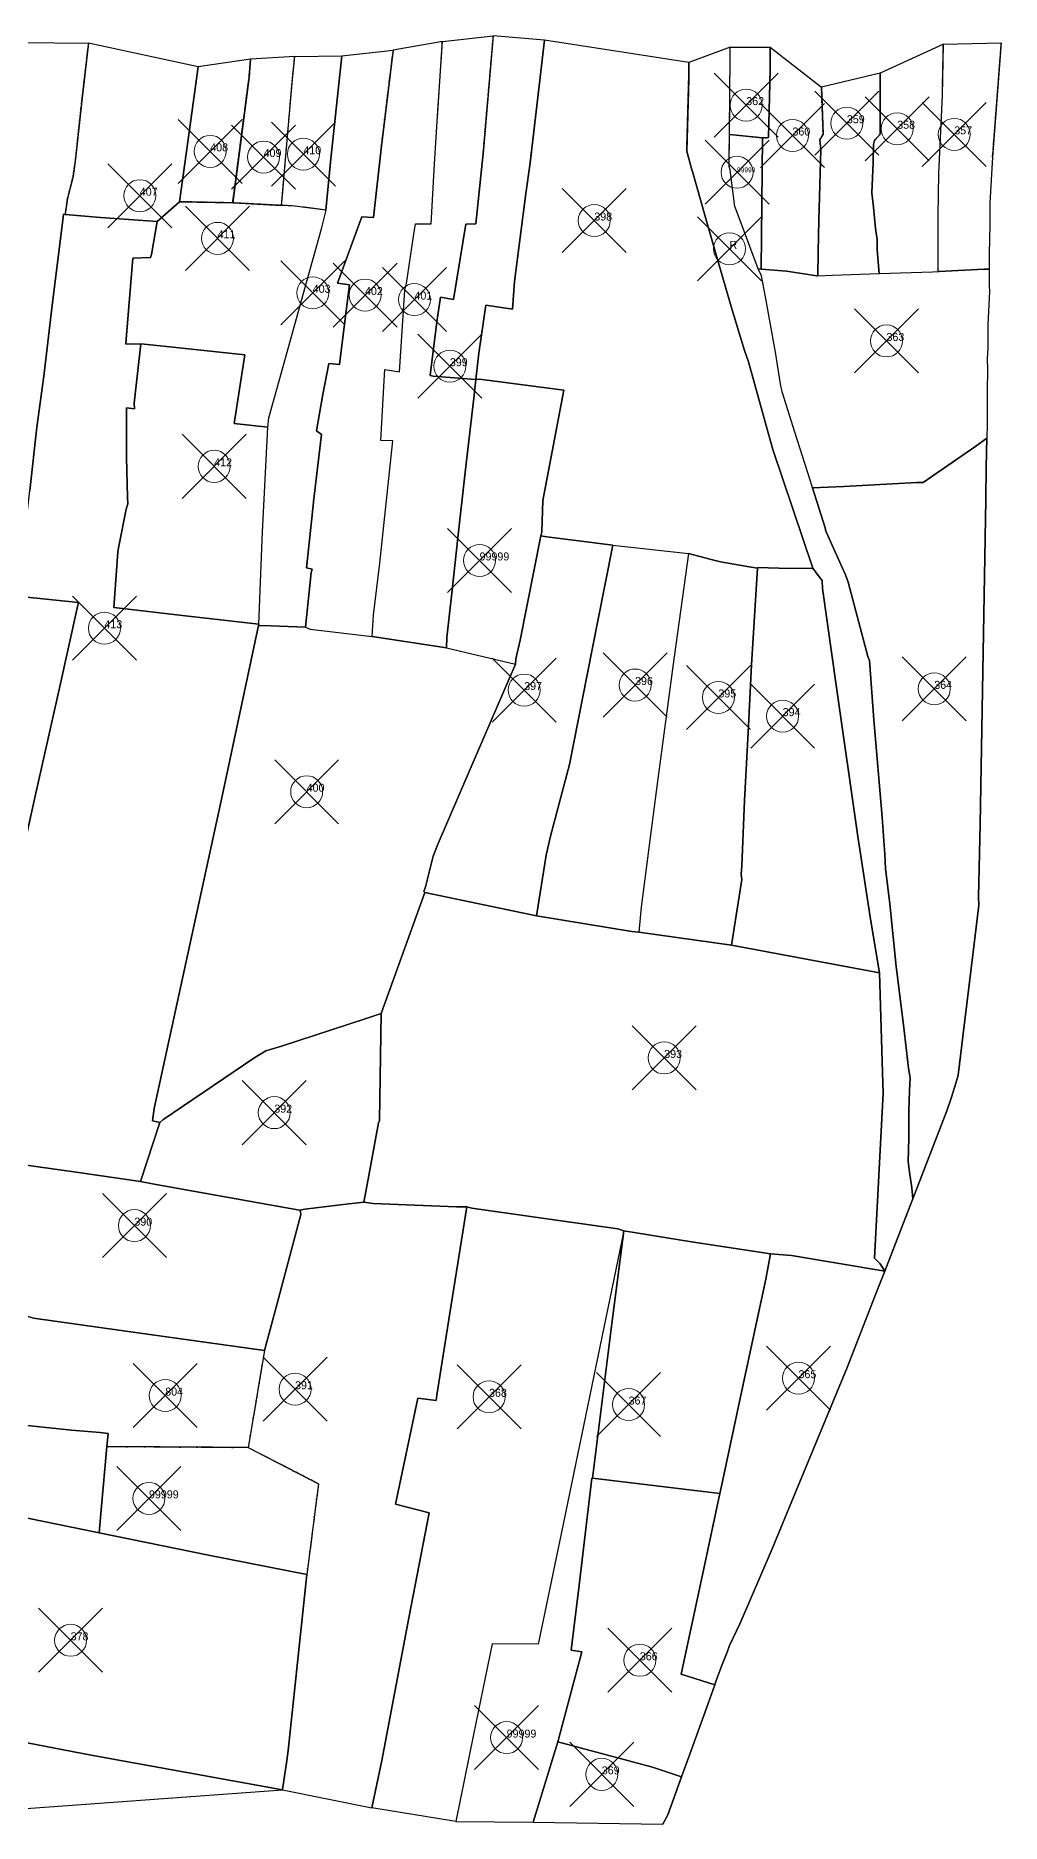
# Model space of a CAD drawing. Header units: millimetres. Extents: x -5 to 3014, y -2191 to 0.
# Drawn here: x 1158 to 1460, y -558 to 0 of the extents above; entities that cross this region are included whole.
import ezdxf

# ---------------------------------------------------------------- set-up
doc = ezdxf.new("R2010")
doc.units = ezdxf.units.MM
doc.header["$PDMODE"] = 35
doc.header["$PDSIZE"] = 10
doc.linetypes.add('04b018', pattern=[5.49, 4.32, -0.54, 0.09, -0.54])
doc.linetypes.add('DASHED', pattern=[0.75, 0.5, -0.25])
for name, color, linetype, lineweight in [('Poly_Survey_Bndry', 250, 'Continuous', 30), ('Poly_Village_Bndry', 250, 'Continuous', 30), ('Text_Survey_No', 250, 'Continuous', 0)]:
    doc.layers.add(name, color=color, linetype=linetype, lineweight=lineweight)
doc.styles.get("Standard").update_dxf_attribs({"font": 'SakalBharati.ttf'})

msp = doc.modelspace()

# ---------------------------------------------------------------- linework, layer by layer
at = {"layer": 'Poly_Survey_Bndry'}
for points in [[(1266.83, -107.78), (1267.02, -104.25), (1271.64, -104.95), (1272.74, -87.47), (1273.24, -79.49), (1273.78, -77.35), (1276.13, -62), (1276.65, -58.76), (1281.46, -58.78), (1282.52, -40.08), (1283.52, -24.97), (1285, -1.76), (1300.93, 0), (1297.74, -36.75), (1295.51, -58.79), (1292.3, -58.83), (1288.51, -82.43), (1284.37, -81.7), (1283.27, -89.39), (1281.14, -106.14), (1282.14, -106.3), (1295.42, -107.35), (1294.79, -113.21), (1292.08, -136.32), (1289.84, -156.85), (1287.91, -174.13), (1286.35, -187.91), (1286.32, -191.16), (1263.01, -187.61), (1263.52, -180.93), (1265.48, -164.74), (1269.53, -126.51), (1265.79, -126.4)], [(1295.42, -107.35), (1296.41, -99.1), (1298.57, -84.12), (1306.95, -85.39), (1307.58, -76.79), (1311.12, -49.22), (1312.44, -39.68), (1316.97, -1.4), (1300.93, 0), (1297.74, -36.75), (1295.51, -58.79), (1292.3, -58.83), (1288.51, -82.43), (1284.37, -81.7), (1283.27, -89.39), (1281.14, -106.14), (1282.14, -106.3)], [(1208.68, -9.69), (1174.4, -2.28), (1172.27, -20.41), (1170.34, -38.45), (1169.56, -43.92), (1167.81, -50.85), (1167.07, -55.81), (1178.11, -56.76), (1195.87, -58.01), (1202.84, -51.84), (1205.45, -33.13)], [(1244.84, -144.64), (1244.19, -150.72), (1242.5, -166.17), (1244.3, -166.65), (1244.02, -167.6), (1242.18, -184.68), (1231.39, -184.34), (1227.49, -184.25), (1227.6, -183.77), (1228.77, -154.9), (1230.47, -122.29), (1230.76, -119.3), (1236.53, -98.83), (1242.56, -77.06), (1247.2, -60.31), (1248.53, -54.89), (1248.58, -54.43), (1250.15, -38.49), (1253.59, -6.32), (1269.62, -4.54), (1265.95, -34.4), (1263.43, -56.76), (1259.81, -56.58), (1252.22, -77.27), (1255.96, -77.84), (1255.57, -80.92), (1252.84, -102.64), (1249.54, -102.41), (1247.54, -112.62), (1245.62, -123.45), (1247.19, -124.5)], [(1244.84, -144.64), (1244.19, -150.72), (1242.5, -166.17), (1244.3, -166.65), (1244.02, -167.6), (1242.18, -184.68), (1243.66, -185.34), (1263.01, -187.61), (1263.52, -180.93), (1265.48, -164.74), (1269.53, -126.51), (1265.79, -126.4), (1266.83, -107.78), (1267.02, -104.25), (1271.64, -104.95), (1272.74, -87.47), (1273.24, -79.49), (1273.78, -77.35), (1276.13, -62), (1276.65, -58.76), (1281.46, -58.78), (1282.52, -40.08), (1283.52, -24.97), (1285, -1.76), (1269.62, -4.54), (1265.95, -34.4), (1263.43, -56.76), (1259.81, -56.58), (1252.22, -77.27), (1255.96, -77.84), (1255.57, -80.92), (1252.84, -102.64), (1249.54, -102.41), (1247.54, -112.62), (1245.62, -123.45), (1247.19, -124.5)], [(1306.95, -85.39), (1298.57, -84.12), (1296.41, -99.1), (1295.42, -107.35), (1296.65, -107.3), (1323.02, -110.72), (1316.4, -145.17), (1316.14, -154.98), (1315.79, -156.2), (1317.71, -156.52), (1338.25, -159.06), (1361.93, -161.74), (1368.99, -163.59), (1371.91, -164.35), (1380.33, -165.8), (1383.56, -166.25), (1383.6, -166.12), (1393.39, -166.37), (1400.77, -166.3), (1388.34, -129.25), (1386.8, -124.03), (1380.69, -101.87), (1379.44, -98.33), (1375.54, -85.28), (1370.81, -69.11), (1367.06, -55.99), (1363.16, -42.38), (1363.04, -41.87), (1361.39, -36.03), (1362.02, -13.46), (1362.09, -8.33), (1316.97, -1.4), (1312.44, -39.68), (1311.12, -49.22), (1307.58, -76.79)], [(1375.01, -3.55), (1362.09, -8.33), (1362.02, -13.46), (1361.39, -36.03), (1363.04, -41.87), (1363.16, -42.38), (1367.06, -55.99), (1370.81, -69.11), (1375.54, -85.28), (1379.44, -98.33), (1380.69, -101.87), (1386.8, -124.03), (1388.34, -129.25), (1400.77, -166.3), (1402.14, -168.12), (1403.72, -170.18), (1403.82, -172.6), (1408.23, -203.59), (1414.85, -250.1), (1418.95, -276.56), (1421.64, -292.68), (1422.63, -323.84), (1422.83, -330.32), (1420.11, -381.8), (1421.86, -383.57), (1423.3, -385.82), (1428.44, -372.66), (1432.12, -363.24), (1431.75, -359.8), (1431.08, -354.95), (1430.66, -351.65), (1430.81, -344.31), (1430.87, -335.78), (1431.03, -329.46), (1431.24, -325.45), (1430.7, -322.49), (1429.11, -308.88), (1426.83, -290.67), (1424.86, -271.16), (1423.52, -260.1), (1423.35, -255.78), (1422.49, -244.07), (1419.84, -213.7), (1418.52, -195.11), (1417.98, -193.87), (1411.87, -170.63), (1410.99, -168.41), (1404.9, -154.7), (1404.64, -153.69), (1400.73, -141.16), (1400.09, -139.12), (1395.15, -123.84), (1391.23, -111.22), (1390.71, -108.71), (1389.16, -98.78), (1385.97, -81.59), (1384.73, -75), (1383.73, -72.82), (1377.19, -55.24), (1376.48, -53.32), (1374.96, -41.98), (1374.65, -40.51), (1374.74, -30.88), (1374.84, -21.26)], [(1374.74, -30.88), (1374.84, -21.26), (1375.01, -3.55), (1387.51, -3.52), (1387.47, -10.52), (1386.98, -31.82), (1385.13, -31.93), (1385.08, -31.92)], [(1403.31, -35.59), (1402.73, -57.61), (1402.46, -67.56), (1402.37, -74.99), (1402.11, -75), (1392.57, -73.58), (1384.64, -72.9), (1385.08, -31.92), (1385.13, -31.93), (1386.98, -31.82), (1387.47, -10.52), (1387.51, -3.52), (1403.5, -16.08), (1404.03, -30.72), (1402.99, -32.45)], [(1419.79, -34), (1419.63, -39.67), (1419.29, -49.07), (1419.73, -53.58), (1420.42, -60.18), (1420.91, -63.61), (1420.96, -66.88), (1421.54, -74.25), (1438.25, -73.74), (1439.96, -73.67), (1439.96, -56.12), (1440.2, -43.05), (1441.3, -18.68), (1441.61, -2.62), (1421.91, -11.67), (1421.89, -30.75), (1420.07, -32.7)], [(1441.3, -18.68), (1441.61, -2.62), (1459.73, -2.21), (1456.99, -37.92), (1456.19, -52.22), (1456.18, -58.85), (1455.94, -68.09), (1455.95, -72.95), (1454.28, -72.92), (1440.26, -73.66), (1439.96, -73.67), (1439.96, -56.12), (1440.2, -43.05)], [(1225.07, -7.3), (1208.68, -9.69), (1205.45, -33.13), (1202.84, -51.84), (1219.45, -52.19), (1224.57, -12.94)], [(1238.83, -6.49), (1225.07, -7.3), (1224.57, -12.94), (1219.45, -52.19), (1219.66, -52.2), (1234.76, -52.98), (1238, -14.85)], [(1250.15, -38.49), (1248.58, -54.43), (1238.74, -53.19), (1234.76, -52.98), (1238, -14.85), (1238.83, -6.49), (1253.59, -6.32)], [(1403.31, -35.59), (1402.73, -57.61), (1402.46, -67.56), (1402.37, -74.99), (1406.95, -74.75), (1421.54, -74.25), (1420.96, -66.88), (1420.91, -63.61), (1420.42, -60.18), (1419.73, -53.58), (1419.29, -49.07), (1419.63, -39.67), (1419.79, -34), (1420.07, -32.7), (1421.89, -30.75), (1421.91, -11.67), (1403.5, -16.08), (1404.03, -30.72), (1402.99, -32.45)], [(1385.08, -31.92), (1384.64, -72.9), (1383.73, -72.82), (1377.19, -55.24), (1376.48, -53.32), (1374.96, -41.98), (1374.65, -40.51), (1374.74, -30.88)], [(1234.76, -52.98), (1219.66, -52.2), (1219.45, -52.19), (1202.84, -51.84), (1195.87, -58.01), (1194.1, -68.3), (1193.78, -69.31), (1188.23, -69.44), (1186.13, -94.76), (1186, -96.31), (1190.76, -96.26), (1192.86, -96.47), (1198.73, -97.1), (1223.2, -99.7), (1219.87, -121.11), (1230.47, -122.29), (1230.76, -119.3), (1236.53, -98.83), (1242.56, -77.06), (1247.2, -60.31), (1248.53, -54.89), (1248.58, -54.43), (1238.74, -53.19)], [(1384.64, -72.9), (1392.57, -73.58), (1402.11, -75), (1402.37, -74.99), (1406.95, -74.75), (1421.54, -74.25), (1438.25, -73.74), (1439.96, -73.67), (1440.26, -73.66), (1454.28, -72.92), (1455.95, -72.95), (1455.95, -73.21), (1455.91, -74.53), (1455.93, -78.02), (1456.04, -79.83), (1455.53, -90.24), (1455.48, -97.57), (1455.35, -100.77), (1455.37, -104.38), (1455.33, -111.04), (1455.28, -121.36), (1455.19, -125.69), (1451.73, -128.15), (1435.35, -139.56), (1433.32, -139.56), (1410.53, -140.75), (1400.73, -141.16), (1400.09, -139.12), (1395.15, -123.84), (1391.23, -111.22), (1390.71, -108.71), (1389.16, -98.78), (1385.97, -81.59), (1384.73, -75), (1383.73, -72.82)], [(1190.76, -96.26), (1188.7, -114.73), (1188.79, -116.56), (1186.25, -116.21), (1186.3, -131.77), (1186.56, -144.09), (1186.66, -146.15), (1186.16, -147.91), (1184.12, -158.35), (1183.73, -159.98), (1183.57, -161.26), (1182.33, -178.58), (1205.53, -181.31), (1227.6, -183.77), (1228.77, -154.9), (1230.47, -122.29), (1219.87, -121.11), (1223.2, -99.7), (1198.73, -97.1), (1192.86, -96.47)], [(1295.42, -107.35), (1294.79, -113.21), (1292.08, -136.32), (1289.84, -156.85), (1287.91, -174.13), (1286.35, -187.91), (1286.32, -191.16), (1307.85, -196.26), (1307.96, -194.6), (1309.32, -188.8), (1315.79, -156.2), (1316.14, -154.98), (1316.4, -145.17), (1323.02, -110.72), (1296.65, -107.3)], [(1400.73, -141.16), (1404.64, -153.69), (1404.9, -154.7), (1410.99, -168.41), (1411.87, -170.63), (1417.98, -193.87), (1418.52, -195.11), (1419.84, -213.7), (1422.49, -244.07), (1423.35, -255.78), (1423.52, -260.1), (1424.86, -271.16), (1426.83, -290.67), (1429.11, -308.88), (1430.7, -322.49), (1431.24, -325.45), (1431.03, -329.46), (1430.87, -335.78), (1430.81, -344.31), (1430.66, -351.65), (1431.08, -354.95), (1431.75, -359.8), (1432.12, -363.24), (1436.71, -351.45), (1442.66, -335.76), (1444.18, -331.51), (1445.24, -328.19), (1446.17, -325.03), (1446.36, -323.86), (1447.73, -312.55), (1450.83, -287.07), (1452.69, -271.51), (1452.65, -269.07), (1453.08, -246.26), (1454.87, -144.98), (1454.99, -134.78), (1455.19, -125.69), (1451.73, -128.15), (1435.35, -139.56), (1433.32, -139.56), (1410.53, -140.75)], [(1279.54, -267.61), (1279.21, -267.33), (1279.72, -265.78), (1282.15, -256.2), (1282.75, -254.71), (1283.42, -253.04), (1294.03, -228.35), (1307.85, -196.26), (1307.96, -194.6), (1309.32, -188.8), (1315.79, -156.2), (1317.71, -156.52), (1338.25, -159.06), (1333.59, -182.73), (1328.79, -206.98), (1324.77, -227.63), (1318.84, -250), (1317.43, -255.93), (1314.43, -274.9)], [(1361.93, -161.74), (1357.03, -196.97), (1352.19, -233.61), (1349.55, -253.62), (1347.16, -272.13), (1346.44, -279.98), (1344.21, -279.77), (1314.43, -274.9), (1317.43, -255.93), (1318.84, -250), (1324.77, -227.63), (1328.79, -206.98), (1333.59, -182.73), (1338.25, -159.06)], [(1383.56, -166.25), (1380.33, -165.8), (1371.91, -164.35), (1368.99, -163.59), (1361.93, -161.74), (1357.03, -196.97), (1352.19, -233.61), (1349.55, -253.62), (1347.16, -272.13), (1346.44, -279.98), (1346.45, -279.98), (1375.35, -284.03), (1378.64, -263.57), (1378.45, -262), (1378.64, -259.27), (1379.49, -238.82), (1380.58, -217.58), (1381.66, -196.52)], [(1375.35, -284.03), (1421.64, -292.68), (1418.95, -276.56), (1414.85, -250.1), (1408.23, -203.59), (1403.82, -172.6), (1403.72, -170.18), (1402.14, -168.12), (1400.77, -166.3), (1393.39, -166.37), (1383.6, -166.12), (1383.56, -166.25), (1381.66, -196.52), (1380.58, -217.58), (1379.49, -238.82), (1378.64, -259.27), (1378.45, -262), (1378.64, -263.57)], [(1120.65, -299.84), (1118.37, -304.69), (1076.39, -291.92), (1079.22, -271.62), (1083.39, -244.54), (1094.87, -171.36), (1111.34, -172.21), (1113.33, -172.54), (1125.9, -173.86), (1128.15, -174.19), (1129.47, -174.38), (1150.6, -174.87), (1152.34, -175.08), (1154.07, -175.29), (1171.25, -176.98), (1170.85, -178.8), (1165.43, -203.29), (1157.94, -236.6), (1151.24, -266.62), (1142.6, -306.56)], [(1307.85, -196.26), (1294.03, -228.35), (1283.42, -253.04), (1282.75, -254.71), (1282.15, -256.2), (1279.72, -265.78), (1279.21, -267.33), (1279.54, -267.61), (1275.86, -277.74), (1265.83, -305.36), (1261.22, -306.97), (1234.69, -315.64), (1229.78, -317.01), (1226.07, -319.35), (1197.64, -338.62), (1196.72, -339.47), (1194.42, -338.93), (1194.95, -335.08), (1216.12, -237.47), (1227.49, -184.25), (1231.39, -184.34), (1242.18, -184.68), (1243.66, -185.34), (1263.01, -187.61), (1286.32, -191.16)], [(1423.3, -385.82), (1421.86, -383.57), (1420.11, -381.8), (1422.83, -330.32), (1422.63, -323.84), (1421.64, -292.68), (1375.35, -284.03), (1346.45, -279.98), (1346.44, -279.98), (1344.21, -279.77), (1314.43, -274.9), (1279.54, -267.61), (1275.86, -277.74), (1265.83, -305.36), (1265.36, -338.82), (1265.04, -339.54), (1261.84, -357.17), (1260.48, -364.36), (1263.39, -364.77), (1289.45, -365.73), (1292.67, -365.82), (1294.23, -366.16), (1313.28, -368.89), (1339.81, -372.7), (1341.76, -373.27), (1362.92, -376.66), (1387.59, -380.46), (1394.16, -380.99)], [(1265.83, -305.36), (1261.22, -306.97), (1234.69, -315.64), (1229.78, -317.01), (1226.07, -319.35), (1197.64, -338.62), (1196.72, -339.47), (1190.68, -357.91), (1194.9, -358.66), (1240.37, -366.81), (1240.58, -366.79), (1240.58, -366.77), (1241.98, -366.51), (1255.81, -364.89), (1260.48, -364.36), (1261.84, -357.17), (1265.04, -339.54), (1265.36, -338.82)], [(1132.34, -359.97), (1151.84, -363.82), (1147.19, -383.25), (1127.59, -379.37), (1126.53, -383.69), (1123.53, -396.37), (1123.22, -397.67), (1131.27, -398.23), (1134.53, -398.52), (1152.55, -399.93), (1155.21, -399.91), (1157.16, -400.5), (1184.55, -404.37), (1229.42, -410.67), (1233.33, -395.99), (1240.74, -368.2), (1240.58, -366.79), (1240.37, -366.81), (1194.9, -358.66), (1190.68, -357.91), (1171.27, -355.1), (1142.26, -350.96), (1132.92, -349.58), (1132.41, -355.37)], [(1274.67, -493.68), (1280.91, -461.37), (1270.37, -458.63), (1277.37, -425.56), (1283.02, -426.31), (1283.31, -424.56), (1287.33, -398.98), (1292.67, -365.82), (1289.45, -365.73), (1263.39, -364.77), (1260.48, -364.36), (1255.81, -364.89), (1241.98, -366.51), (1240.58, -366.77), (1240.58, -366.79), (1240.74, -368.2), (1233.33, -395.99), (1229.42, -410.67), (1224.26, -440.95), (1246.29, -452.25), (1242.64, -480.64), (1236.83, -535.56), (1236.34, -538.71), (1235.06, -547.78), (1235.06, -547.82), (1262.97, -553.45), (1266.09, -538.69)], [(1274.67, -493.68), (1280.91, -461.37), (1270.37, -458.63), (1277.37, -425.56), (1283.02, -426.31), (1283.31, -424.56), (1287.33, -398.98), (1292.67, -365.82), (1294.23, -366.16), (1313.28, -368.89), (1339.81, -372.7), (1341.76, -373.27), (1321.6, -470.38), (1314.97, -502.34), (1300.61, -502.28), (1294.78, -530.57), (1289.17, -557.77), (1262.97, -553.45), (1266.09, -538.69)], [(1289.17, -557.77), (1313.42, -557.99), (1321.1, -532.85), (1328.63, -504.78), (1325.31, -504.27), (1327.74, -483.97), (1331.76, -450.54), (1331.91, -450.55), (1337.75, -403.84), (1341.76, -373.27), (1321.6, -470.38), (1314.97, -502.34), (1300.61, -502.28), (1294.78, -530.57)], [(1363.13, -454.3), (1371.76, -455.35), (1372.37, -452.52), (1378.53, -423.7), (1386.1, -388.38), (1387.59, -380.46), (1362.92, -376.66), (1341.76, -373.27), (1337.75, -403.84), (1331.91, -450.55)], [(1387.59, -380.46), (1386.1, -388.38), (1378.53, -423.7), (1372.37, -452.52), (1371.76, -455.35), (1366.64, -479.25), (1359.64, -511.78), (1370.15, -515.04), (1370.6, -513.76), (1372.48, -508.7), (1374, -504.92), (1374.8, -502.77), (1378.06, -495.77), (1388.07, -472.6), (1395.48, -454.71), (1411.54, -415.91), (1421.04, -391.59), (1423.3, -385.82), (1394.16, -380.99)], [(1224.26, -440.95), (1180.11, -440.66), (1180.48, -436.55), (1178.05, -436.23), (1169.09, -435.58), (1148.3, -433.38), (1148.58, -432.58), (1151.66, -417.83), (1155.21, -399.91), (1157.16, -400.5), (1184.55, -404.37), (1229.42, -410.67)], [(1177.73, -467.62), (1178.37, -460.42), (1180.11, -440.66), (1224.26, -440.95), (1246.29, -452.25), (1242.64, -480.64), (1211.85, -474.61)], [(1363.13, -454.3), (1331.91, -450.55), (1331.76, -450.54), (1327.74, -483.97), (1325.31, -504.27), (1328.63, -504.78), (1321.1, -532.85), (1350.66, -540.82), (1359.79, -543.82), (1362.39, -536.7), (1368.11, -520.86), (1370.15, -515.04), (1359.64, -511.78), (1366.64, -479.25), (1371.76, -455.35)], [(1242.64, -480.64), (1211.85, -474.61), (1177.73, -467.62), (1155.81, -463.13), (1153.98, -462.71), (1150.33, -495.83), (1148.04, -516.55), (1146.45, -531.51), (1175.22, -537.04), (1235.05, -547.82), (1235.06, -547.82), (1235.06, -547.78), (1236.34, -538.71), (1236.83, -535.56)], [(1081.02, -516.75), (1080.24, -518.25), (1072.49, -540.29), (1072.25, -540.98), (1088.13, -546.56), (1085.83, -557.18), (1100.44, -556.97), (1109.06, -557.06), (1235.06, -547.82), (1235.05, -547.82), (1175.22, -537.04), (1146.45, -531.51), (1139.87, -530.24), (1117.74, -526.31), (1113.91, -525.24)], [(1359.79, -543.82), (1350.66, -540.82), (1321.1, -532.85), (1313.42, -557.99), (1353.9, -558.63), (1355.47, -555.64)]]:
    msp.add_lwpolyline(points, close=True, dxfattribs=at)
at = {"layer": 'Poly_Survey_Bndry', "linetype": 'DASHED'}
for points in [[(1297.74, -36.75), (1300.93, 0)], [(1167.07, -55.81), (1167.81, -50.85), (1169.56, -43.92), (1170.34, -38.45), (1172.27, -20.41), (1174.4, -2.28)], [(1265.95, -34.4), (1269.62, -4.54)], [(1283.52, -24.97), (1285, -1.76)], [(1312.44, -39.68), (1316.97, -1.4)], [(1374.74, -30.88), (1374.84, -21.26), (1375.01, -3.55)], [(1385.13, -31.93), (1386.98, -31.82), (1387.47, -10.52), (1387.51, -3.52)], [(1441.3, -18.68), (1441.61, -2.62)], [(1456.99, -37.92), (1459.73, -2.21)], [(1202.84, -51.84), (1205.45, -33.13), (1208.68, -9.69)], [(1219.45, -52.19), (1224.57, -12.94), (1225.07, -7.3)], [(1234.76, -52.98), (1238, -14.85), (1238.83, -6.49)], [(1250.15, -38.49), (1253.59, -6.32)], [(1363.04, -41.87), (1361.39, -36.03), (1362.02, -13.46), (1362.09, -8.33)], [(1403.31, -35.59), (1402.99, -32.45), (1404.03, -30.72), (1403.5, -16.08)], [(1419.79, -34), (1420.07, -32.7), (1421.89, -30.75), (1421.91, -11.67)], [(1374.96, -41.98), (1374.65, -40.51), (1374.74, -30.88)], [(1385.08, -31.92), (1374.74, -30.88)], [(1385.13, -31.93), (1385.08, -31.92)], [(1219.45, -52.19), (1202.84, -51.84)], [(1234.76, -52.98), (1219.66, -52.2), (1219.45, -52.19)], [(1248.58, -54.43), (1238.74, -53.19), (1234.76, -52.98)]]:
    msp.add_lwpolyline(points, dxfattribs=at)
at = {"layer": 'Poly_Survey_Bndry'}
for points in [[(1153.14, -2.14), (1174.4, -2.28), (1172.27, -20.41), (1170.34, -38.45), (1169.56, -43.92), (1167.81, -50.85), (1167.07, -55.81), (1166.57, -55.77), (1166.23, -58.45), (1163.17, -83.35), (1160.42, -106.36), (1158.26, -122.23), (1156, -142.06)], [(1439.96, -73.67), (1439.96, -56.12), (1440.2, -43.05), (1441.3, -18.68)], [(1266.83, -107.78), (1267.02, -104.25), (1271.64, -104.95), (1272.74, -87.47), (1273.24, -79.49), (1273.78, -77.35), (1276.13, -62), (1276.65, -58.76), (1281.46, -58.78), (1282.52, -40.08), (1283.52, -24.97)], [(1384.64, -72.9), (1385.08, -31.92)], [(1248.58, -54.43), (1250.15, -38.49)], [(1255.96, -77.84), (1252.22, -77.27), (1259.81, -56.58), (1263.43, -56.76), (1265.95, -34.4)], [(1295.42, -107.35), (1282.14, -106.3), (1281.14, -106.14), (1283.27, -89.39), (1284.37, -81.7), (1288.51, -82.43), (1292.3, -58.83), (1295.51, -58.79), (1297.74, -36.75)], [(1402.37, -74.99), (1402.46, -67.56), (1402.73, -57.61), (1403.31, -35.59)], [(1421.54, -74.25), (1420.96, -66.88), (1420.91, -63.61), (1420.42, -60.18), (1419.73, -53.58), (1419.29, -49.07), (1419.63, -39.67), (1419.79, -34)], [(1306.95, -85.39), (1307.58, -76.79), (1311.12, -49.22), (1312.44, -39.68)], [(1400.77, -166.3), (1388.34, -129.25), (1386.8, -124.03), (1380.69, -101.87), (1379.44, -98.33), (1375.54, -85.28), (1370.81, -69.11), (1367.06, -55.99), (1363.16, -42.38), (1363.04, -41.87)], [(1383.73, -72.82), (1377.19, -55.24), (1376.48, -53.32), (1374.96, -41.98)], [(1142.26, -350.96), (1171.27, -355.1), (1190.68, -357.91), (1196.72, -339.47), (1194.42, -338.93), (1194.95, -335.08), (1216.12, -237.47), (1227.49, -184.25), (1227.6, -183.77), (1205.53, -181.31), (1182.33, -178.58), (1183.57, -161.26), (1183.73, -159.98), (1184.12, -158.35), (1186.16, -147.91), (1186.66, -146.15), (1186.56, -144.09), (1186.3, -131.77), (1186.25, -116.21), (1188.79, -116.56), (1188.7, -114.73), (1190.76, -96.26), (1186, -96.31), (1186.13, -94.76), (1188.23, -69.44), (1193.78, -69.31), (1194.1, -68.3), (1195.87, -58.01), (1178.11, -56.76), (1167.07, -55.81), (1166.57, -55.77), (1166.23, -58.45), (1163.17, -83.35), (1160.42, -106.36), (1158.26, -122.23), (1156, -142.06)], [(1152.34, -175.08), (1152.8, -170.16), (1156, -142.06), (1158.26, -122.23), (1160.42, -106.36), (1163.17, -83.35), (1166.23, -58.45), (1166.57, -55.77)], [(1166.57, -55.77), (1167.07, -55.81)], [(1167.07, -55.81), (1178.11, -56.76), (1195.87, -58.01)], [(1202.84, -51.84), (1195.87, -58.01)], [(1230.47, -122.29), (1230.76, -119.3), (1236.53, -98.83), (1242.56, -77.06), (1247.2, -60.31), (1248.53, -54.89), (1248.58, -54.43)], [(1195.87, -58.01), (1194.1, -68.3), (1193.78, -69.31), (1188.23, -69.44), (1186.13, -94.76), (1186, -96.31), (1190.76, -96.26)], [(1249.54, -102.41), (1252.84, -102.64), (1255.57, -80.92), (1255.96, -77.84)], [(1400.73, -141.16), (1400.09, -139.12), (1395.15, -123.84), (1391.23, -111.22), (1390.71, -108.71), (1389.16, -98.78), (1385.97, -81.59), (1384.73, -75), (1383.73, -72.82)], [(1383.73, -72.82), (1384.64, -72.9)], [(1384.64, -72.9), (1392.57, -73.58), (1402.11, -75), (1402.37, -74.99)], [(1402.37, -74.99), (1406.95, -74.75), (1421.54, -74.25)], [(1421.54, -74.25), (1438.25, -73.74), (1439.96, -73.67)], [(1439.96, -73.67), (1440.26, -73.66), (1454.28, -72.92), (1455.95, -72.95)], [(1295.42, -107.35), (1296.41, -99.1), (1298.57, -84.12), (1306.95, -85.39)], [(1190.76, -96.26), (1188.7, -114.73), (1188.79, -116.56), (1186.25, -116.21), (1186.3, -131.77), (1186.56, -144.09), (1186.66, -146.15), (1186.16, -147.91), (1184.12, -158.35), (1183.73, -159.98), (1183.57, -161.26), (1182.33, -178.58), (1205.53, -181.31), (1227.6, -183.77)], [(1230.47, -122.29), (1219.87, -121.11), (1223.2, -99.7), (1198.73, -97.1), (1192.86, -96.47), (1190.76, -96.26)], [(1244.84, -144.64), (1247.19, -124.5), (1245.62, -123.45), (1247.54, -112.62), (1249.54, -102.41)], [(1263.01, -187.61), (1263.52, -180.93), (1265.48, -164.74), (1269.53, -126.51), (1265.79, -126.4), (1266.83, -107.78)], [(1286.32, -191.16), (1286.35, -187.91), (1287.91, -174.13), (1289.84, -156.85), (1292.08, -136.32), (1294.79, -113.21), (1295.42, -107.35)], [(1295.42, -107.35), (1296.65, -107.3), (1323.02, -110.72), (1316.4, -145.17), (1316.14, -154.98), (1315.79, -156.2)], [(1227.6, -183.77), (1228.77, -154.9), (1230.47, -122.29)], [(1400.73, -141.16), (1410.53, -140.75), (1433.32, -139.56), (1435.35, -139.56), (1451.73, -128.15), (1455.19, -125.69)], [(1242.18, -184.68), (1244.02, -167.6), (1244.3, -166.65), (1242.5, -166.17), (1244.19, -150.72), (1244.84, -144.64)], [(1431.24, -325.45), (1430.7, -322.49), (1429.11, -308.88), (1426.83, -290.67), (1424.86, -271.16), (1423.52, -260.1), (1423.35, -255.78), (1422.49, -244.07), (1419.84, -213.7), (1418.52, -195.11), (1417.98, -193.87), (1411.87, -170.63), (1410.99, -168.41), (1404.9, -154.7), (1404.64, -153.69), (1400.73, -141.16)], [(1315.79, -156.2), (1309.32, -188.8), (1307.96, -194.6), (1307.85, -196.26)], [(1338.25, -159.06), (1317.71, -156.52), (1315.79, -156.2)], [(1314.43, -274.9), (1317.43, -255.93), (1318.84, -250), (1324.77, -227.63), (1328.79, -206.98), (1333.59, -182.73), (1338.25, -159.06)], [(1338.25, -159.06), (1361.93, -161.74)], [(1361.93, -161.74), (1357.03, -196.97), (1352.19, -233.61), (1349.55, -253.62), (1347.16, -272.13), (1346.44, -279.98)], [(1361.93, -161.74), (1368.99, -163.59), (1371.91, -164.35), (1380.33, -165.8), (1383.56, -166.25)], [(1383.56, -166.25), (1381.66, -196.52), (1380.58, -217.58), (1379.49, -238.82), (1378.64, -259.27), (1378.45, -262), (1378.64, -263.57), (1375.35, -284.03)], [(1383.56, -166.25), (1383.6, -166.12), (1393.39, -166.37), (1400.77, -166.3)], [(1400.77, -166.3), (1402.14, -168.12), (1403.72, -170.18), (1403.82, -172.6), (1408.23, -203.59), (1414.85, -250.1), (1418.95, -276.56), (1421.64, -292.68)], [(1142.6, -306.56), (1151.24, -266.62), (1157.94, -236.6), (1165.43, -203.29), (1170.85, -178.8), (1171.25, -176.98), (1154.07, -175.29), (1152.34, -175.08)], [(1154.07, -175.29), (1171.25, -176.98), (1170.85, -178.8), (1165.43, -203.29), (1157.94, -236.6), (1151.24, -266.62)], [(1227.6, -183.77), (1227.49, -184.25)], [(1227.49, -184.25), (1216.12, -237.47), (1194.95, -335.08), (1194.42, -338.93), (1196.72, -339.47)], [(1227.49, -184.25), (1231.39, -184.34), (1242.18, -184.68)], [(1242.18, -184.68), (1243.66, -185.34), (1263.01, -187.61)], [(1263.01, -187.61), (1286.32, -191.16)], [(1286.32, -191.16), (1307.85, -196.26)], [(1307.85, -196.26), (1294.03, -228.35), (1283.42, -253.04), (1282.75, -254.71), (1282.15, -256.2), (1279.72, -265.78), (1279.21, -267.33), (1279.54, -267.61)], [(1265.83, -305.36), (1275.86, -277.74), (1279.54, -267.61)], [(1279.54, -267.61), (1314.43, -274.9)], [(1314.43, -274.9), (1344.21, -279.77), (1346.44, -279.98)], [(1346.44, -279.98), (1346.45, -279.98), (1375.35, -284.03)], [(1375.35, -284.03), (1421.64, -292.68)], [(1421.64, -292.68), (1422.63, -323.84), (1422.83, -330.32), (1420.11, -381.8), (1421.86, -383.57), (1423.3, -385.82)], [(1196.72, -339.47), (1197.64, -338.62), (1226.07, -319.35), (1229.78, -317.01), (1234.69, -315.64), (1261.22, -306.97), (1265.83, -305.36)], [(1265.83, -305.36), (1265.36, -338.82), (1265.04, -339.54), (1261.84, -357.17), (1260.48, -364.36)], [(1432.12, -363.24), (1431.75, -359.8), (1431.08, -354.95), (1430.66, -351.65), (1430.81, -344.31), (1430.87, -335.78), (1431.03, -329.46), (1431.24, -325.45)], [(1196.72, -339.47), (1190.68, -357.91)], [(1190.68, -357.91), (1171.27, -355.1), (1142.26, -350.96), (1132.92, -349.58)], [(1190.68, -357.91), (1194.9, -358.66), (1240.37, -366.81), (1240.58, -366.79)], [(1240.58, -366.79), (1240.74, -368.2), (1233.33, -395.99), (1229.42, -410.67)], [(1260.48, -364.36), (1255.81, -364.89), (1241.98, -366.51), (1240.58, -366.77), (1240.58, -366.79)], [(1292.67, -365.82), (1289.45, -365.73), (1263.39, -364.77), (1260.48, -364.36)], [(1292.67, -365.82), (1287.33, -398.98), (1283.31, -424.56), (1283.02, -426.31), (1277.37, -425.56), (1270.37, -458.63), (1280.91, -461.37), (1274.67, -493.68)], [(1341.76, -373.27), (1339.81, -372.7), (1313.28, -368.89), (1294.23, -366.16), (1292.67, -365.82)], [(1341.76, -373.27), (1321.6, -470.38), (1314.97, -502.34), (1300.61, -502.28), (1294.78, -530.57), (1289.17, -557.77)], [(1341.76, -373.27), (1337.75, -403.84), (1331.91, -450.55)], [(1387.59, -380.46), (1362.92, -376.66), (1341.76, -373.27)], [(1371.76, -455.35), (1372.37, -452.52), (1378.53, -423.7), (1386.1, -388.38), (1387.59, -380.46)], [(1387.59, -380.46), (1394.16, -380.99), (1423.3, -385.82)], [(1155.21, -399.91), (1151.66, -417.83), (1148.58, -432.58), (1148.3, -433.38), (1169.09, -435.58), (1178.05, -436.23), (1180.48, -436.55), (1180.11, -440.66)], [(1229.42, -410.67), (1184.55, -404.37), (1157.16, -400.5), (1155.21, -399.91)], [(1155.81, -463.13), (1177.73, -467.62), (1178.37, -460.42), (1180.11, -440.66), (1180.48, -436.55), (1178.05, -436.23), (1169.09, -435.58), (1148.3, -433.38)], [(1180.11, -440.66), (1178.37, -460.42), (1177.73, -467.62)], [(1331.91, -450.55), (1331.76, -450.54), (1327.74, -483.97), (1325.31, -504.27), (1328.63, -504.78), (1321.1, -532.85)], [(1331.91, -450.55), (1363.13, -454.3)], [(1370.15, -515.04), (1359.64, -511.78), (1366.64, -479.25), (1371.76, -455.35)], [(1363.13, -454.3), (1371.76, -455.35)], [(1153.98, -462.71), (1155.81, -463.13), (1177.73, -467.62)], [(1177.73, -467.62), (1211.85, -474.61), (1242.64, -480.64)], [(1242.64, -480.64), (1236.83, -535.56), (1236.34, -538.71)], [(1274.67, -493.68), (1266.09, -538.69), (1262.97, -553.45)], [(1146.45, -531.51), (1175.22, -537.04), (1235.05, -547.82)], [(1321.1, -532.85), (1313.42, -557.99)], [(1321.1, -532.85), (1350.66, -540.82), (1359.79, -543.82)], [(1236.34, -538.71), (1235.06, -547.78)], [(1235.06, -547.82), (1235.05, -547.82)], [(1235.06, -547.78), (1235.06, -547.82)]]:
    msp.add_lwpolyline(points, dxfattribs=at)
at = {"layer": 'Poly_Survey_Bndry', "linetype": '04b018'}
for points in [[(1229.42, -410.67), (1224.26, -440.95)], [(1224.26, -440.95), (1180.11, -440.66)], [(1224.26, -440.95), (1246.29, -452.25), (1242.64, -480.64)]]:
    msp.add_lwpolyline(points, dxfattribs=at)
at = {"layer": 'Poly_Village_Bndry'}
for points in [[(1456.99, -37.92), (1456.19, -52.22), (1456.18, -58.85), (1455.94, -68.09), (1455.95, -72.95)], [(1455.95, -72.95), (1455.95, -73.21), (1455.91, -74.53), (1455.93, -78.02), (1456.04, -79.83), (1455.53, -90.24), (1455.48, -97.57), (1455.35, -100.77), (1455.37, -104.38), (1455.33, -111.04), (1455.28, -121.36), (1455.19, -125.69)], [(1455.19, -125.69), (1454.99, -134.78), (1454.87, -144.98), (1453.08, -246.26), (1452.65, -269.07), (1452.69, -271.51), (1450.83, -287.07), (1447.73, -312.55), (1446.36, -323.86), (1446.17, -325.03), (1445.24, -328.19), (1444.18, -331.51), (1442.66, -335.76), (1436.71, -351.45), (1432.12, -363.24)], [(1432.12, -363.24), (1428.44, -372.66), (1423.3, -385.82)], [(1423.3, -385.82), (1421.04, -391.59), (1411.54, -415.91), (1395.48, -454.71), (1388.07, -472.6), (1378.06, -495.77), (1374.8, -502.77), (1374, -504.92), (1372.48, -508.7), (1370.6, -513.76), (1370.15, -515.04)], [(1370.15, -515.04), (1368.11, -520.86), (1362.39, -536.7), (1359.79, -543.82)], [(1359.79, -543.82), (1355.47, -555.64), (1353.9, -558.63)]]:
    msp.add_lwpolyline(points, dxfattribs=at)
at = {"layer": 'Text_Survey_No'}
for p in [(1379.99, -21.67), (1394.44, -31.16), (1411.45, -27.32), (1427.19, -29.06), (1445.02, -30.81), (1212.43, -36.11), (1229.12, -37.88), (1241.55, -37), (1377.12, -42.65), (1190.41, -49.96), (1332.5, -57.72), (1214.73, -63.28), (1374.75, -66.56), (1244.48, -80.29), (1260.82, -81), (1276.27, -82.42), (1423.83, -95.33), (1287.34, -103.21), (1213.67, -134.49), (1296.63, -163.88), (1179.35, -185.06), (1310.57, -204.37), (1345.25, -202.79), (1438.78, -203.99), (1371.29, -206.67), (1391.38, -212.51), (1242.58, -236.12), (1354.34, -319.27), (1232.46, -336.36), (1188.72, -371.65), (1238.95, -422.75), (1396.33, -419.3), (1198.37, -424.73), (1299.59, -425.12), (1343.22, -427.53), (1193.28, -456.83), (1168.79, -501.17), (1346.73, -507.4), (1305.09, -531.56), (1334.83, -543.03)]:
    msp.add_point(p, dxfattribs=at)

# ---------------------------------------------------------------- texts
for s, p in [('362', (1379.99, -21.67)), ('359', (1411.45, -27.32)), ('358', (1427.19, -29.06)), ('360', (1394.44, -31.16)), ('357', (1445.02, -30.81)), ('408', (1212.43, -36.11)), ('409', (1229.12, -37.88)), ('410', (1241.55, -37)), ('407', (1190.41, -49.96)), ('398', (1332.5, -57.72)), ('411', (1214.73, -63.28)), ('R', (1374.75, -66.56)), ('403', (1244.48, -80.29)), ('402', (1260.82, -81)), ('401', (1276.27, -82.42)), ('363', (1423.83, -95.33)), ('399', (1287.34, -103.21)), ('412', (1213.67, -134.49)), ('413', (1179.35, -185.06)), ('396', (1345.25, -202.79)), ('397', (1310.57, -204.37)), ('395', (1371.29, -206.67)), ('364', (1438.78, -203.99)), ('394', (1391.38, -212.51)), ('400', (1242.58, -236.12)), ('393', (1354.34, -319.27)), ('392', (1232.46, -336.36)), ('390', (1188.72, -371.65)), ('365', (1396.33, -419.3)), ('804', (1198.37, -424.73)), ('391', (1238.95, -422.75)), ('368', (1299.59, -425.12)), ('367', (1343.22, -427.53)), ('378', (1168.79, -501.17)), ('366', (1346.73, -507.4)), ('369', (1334.83, -543.03))]:
    msp.add_text(s, height=2.5, dxfattribs=at).set_placement(p)
at = {"layer": 'Text_Survey_No', "linetype": 'DASHED'}
for height, p in [(1.5, (1377.12, -42.65)), (2.5, (1296.63, -163.88)), (2.5, (1193.28, -456.83)), (2.5, (1305.09, -531.56))]:
    msp.add_text('99999', height=height, dxfattribs=at).set_placement(p)

doc.saveas('drawing.dxf')
